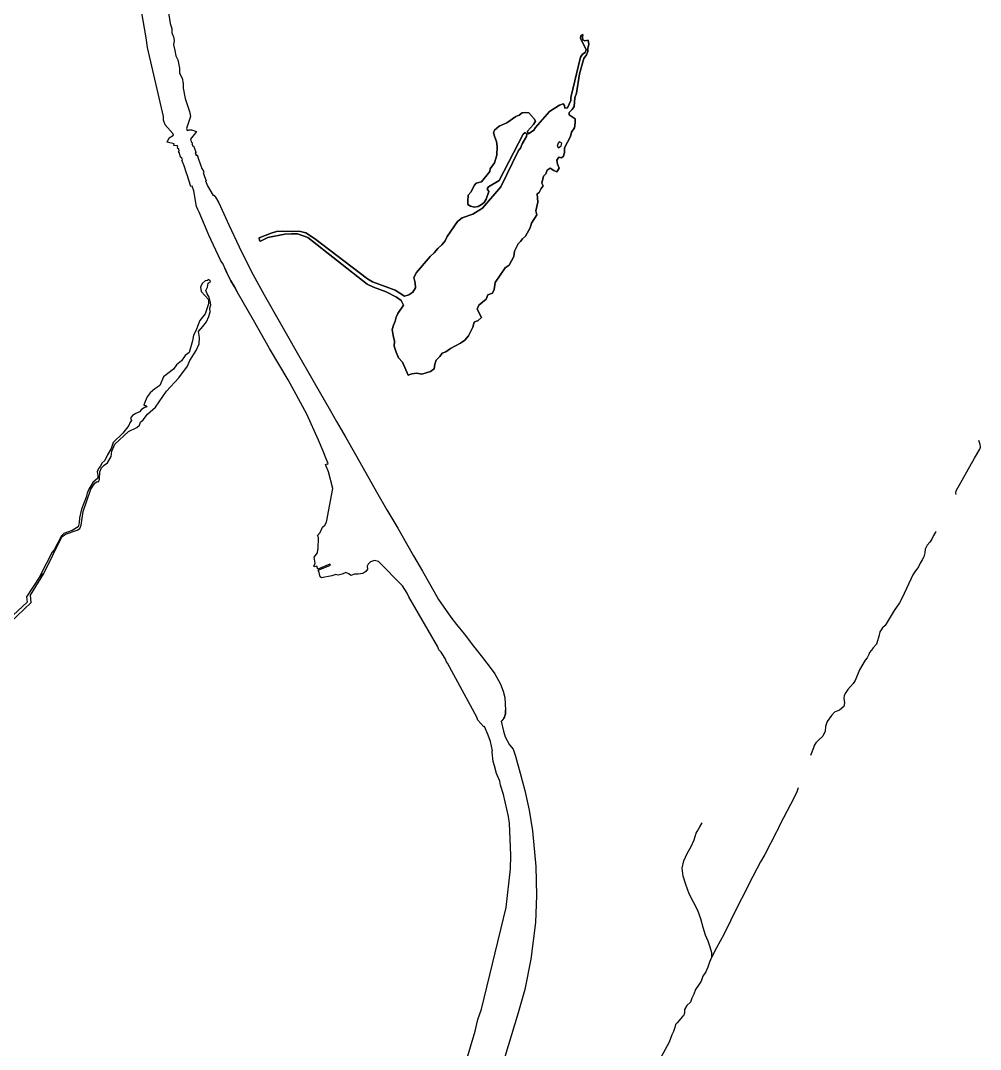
# Model space of a CAD drawing. Extents: x 708293 to 716990, y 4902010 to 4917550.
# Drawn here: x 714810 to 715830, y 4909771 to 4910865 of the extents above; entities that cross this region are included whole.
import ezdxf

# ---------------------------------------------------------------- set-up
doc = ezdxf.new("R2010")
doc.units = 0
for name, color, linetype in [('creek', 7, 'Continuous'), ('creek-fill', 7, 'Continuous'), ('river-fill', 7, 'Continuous'), ('river_lake_canal', 7, 'Continuous'), ('Underground', 7, 'Continuous')]:
    doc.layers.add(name, color=color, linetype=linetype)

msp = doc.modelspace()

# ---------------------------------------------------------------- linework, layer by layer
at = {"layer": 'creek'}
for points in [[(715063.5, 4910631.1), (715063.3, 4910633.7), (715076.1, 4910638.8), (715081.8, 4910640.5), (715088.1, 4910640.8), (715107.2, 4910640.7), (715112.7, 4910639), (715121.9, 4910633.2), (715178.3, 4910590.3), (715183.6, 4910587.1), (715207.9, 4910578.3), (715217.6, 4910571.9), (715222.5, 4910573.1), (715226.7, 4910576.1), (715229.5, 4910580.7), (715229.2, 4910586.1), (715227.8, 4910591.6), (715230.6, 4910596.8), (715244.9, 4910614), (715249.4, 4910617.8), (715253.2, 4910622.6), (715257.4, 4910626.3), (715260.8, 4910630.5), (715263, 4910635.2), (715274.1, 4910651.1), (715278.9, 4910655.1), (715290.3, 4910659), (715300.7, 4910665.5), (715320.2, 4910688.2), (715338.8, 4910726.5), (715340.9, 4910729.2), (715342.7, 4910733.9), (715347.5, 4910741.4), (715347.9, 4910743.9), (715346, 4910745.9), (715343.9, 4910744.2), (715318.2, 4910694.6), (715307, 4910688), (715305.5, 4910685.8), (715307.5, 4910683.1), (715304.7, 4910675.1), (715302.4, 4910671.5), (715299.5, 4910669.1), (715295.9, 4910667.1), (715292.3, 4910666.6), (715288, 4910667.6), (715285.2, 4910669.4), (715284.9, 4910672.7), (715285.5, 4910679.3), (715288.2, 4910682.2), (715292, 4910689.9), (715293.9, 4910692), (715299.6, 4910693.4), (715308.6, 4910704.3), (715308.8, 4910707), (715313.3, 4910713.5), (715315.8, 4910721.7), (715316.3, 4910731), (715315.6, 4910736.2), (715313.8, 4910740.7), (715312.5, 4910745.3), (715313.4, 4910748.2), (715318.3, 4910752.5), (715326.4, 4910756), (715336, 4910762.9), (715339.5, 4910764.4), (715342.9, 4910766.6), (715346.6, 4910766.9), (715349.8, 4910766.6), (715355.7, 4910760.5), (715356.9, 4910758), (715354.9, 4910754.2), (715348.5, 4910747.3), (715348.6, 4910746), (715349.6, 4910744.3), (715355.3, 4910748.3), (715357, 4910751.1), (715371.9, 4910768.1), (715382.5, 4910774.9), (715386.3, 4910776.4), (715387.9, 4910774.6), (715388.3, 4910771.8), (715391.1, 4910771.9), (715394.6, 4910779.8), (715394.7, 4910782.9), (715404.9, 4910825.8), (715406.8, 4910829.1), (715409.6, 4910830.9), (715410.8, 4910833.6), (715404.7, 4910846.1), (715405.1, 4910848.8)], [(715257.8, 4910511.2), (715261.7, 4910512.8), (715266.7, 4910516.3), (715277.3, 4910521.7), (715282, 4910525.1), (715285.9, 4910529.5), (715290.3, 4910538.9), (715291.8, 4910544), (715295.9, 4910545.9), (715299.5, 4910549.1), (715295, 4910558.1), (715296.9, 4910562.3), (715304.4, 4910568.7), (715306.3, 4910573.1), (715311.3, 4910575), (715313, 4910579), (715314, 4910586.2), (715324.8, 4910602), (715329.1, 4910604.8), (715333.8, 4910614.1), (715334.7, 4910619.5), (715338.5, 4910627.5), (715341.1, 4910629.9), (715343.1, 4910632.8), (715346.3, 4910635.5), (715351.3, 4910644.3), (715352.7, 4910649.5), (715358.4, 4910658.2), (715357.2, 4910662.4), (715359.3, 4910671.9), (715358.9, 4910680.6), (715360.8, 4910682), (715363, 4910686.3), (715365.1, 4910689.2), (715363.7, 4910691.9), (715365.6, 4910699.5), (715368.1, 4910701.8), (715369.4, 4910705.9), (715372.6, 4910707.9), (715376.5, 4910705.5), (715379.5, 4910704.1), (715382, 4910708), (715380.4, 4910712.1), (715379.5, 4910716.3), (715381.9, 4910719.7), (715384.5, 4910718.9), (715386.7, 4910720.8), (715387.7, 4910724.7), (715387.8, 4910729.6), (715394, 4910741.5), (715395.1, 4910746.1), (715398.5, 4910750.9), (715399.3, 4910756.1), (715399.2, 4910760.5), (715392.7, 4910764.6), (715392.8, 4910767.2), (715395.9, 4910770.2), (715397.9, 4910773.5), (715398.7, 4910782.7), (715400.6, 4910787.5), (715403.8, 4910808.3), (715408.5, 4910824.5), (715411.1, 4910828.3), (715412.6, 4910831.9), (715412.6, 4910835.6), (715413.6, 4910839.3), (715413.1, 4910843.8), (715409.4, 4910843.4), (715407.3, 4910844.4), (715407.1, 4910847), (715407.3, 4910849.9)], [(715405.1, 4910848.8), (715404.7, 4910846.1), (715410.8, 4910833.6), (715409.6, 4910830.9), (715406.8, 4910829.1), (715404.9, 4910825.8), (715394.7, 4910782.9), (715394.6, 4910779.8), (715391.1, 4910771.9), (715388.3, 4910771.8), (715387.9, 4910774.6), (715386.3, 4910776.4), (715382.5, 4910774.9), (715371.9, 4910768.1), (715357, 4910751.1), (715355.3, 4910748.3), (715349.6, 4910744.3), (715348.6, 4910746), (715348.5, 4910747.3), (715354.9, 4910754.2), (715356.9, 4910758), (715355.7, 4910760.5), (715349.8, 4910766.6), (715346.6, 4910766.9), (715342.9, 4910766.6), (715339.5, 4910764.4), (715336, 4910762.9), (715326.4, 4910756), (715318.3, 4910752.5), (715313.4, 4910748.2), (715312.5, 4910745.3), (715313.8, 4910740.7), (715315.6, 4910736.2), (715316.3, 4910731), (715315.8, 4910721.7), (715313.3, 4910713.5), (715308.8, 4910707), (715308.6, 4910704.3), (715299.6, 4910693.4), (715293.9, 4910692), (715292, 4910689.9), (715288.2, 4910682.2), (715285.5, 4910679.3), (715284.9, 4910672.7), (715285.2, 4910669.4), (715288, 4910667.6), (715292.3, 4910666.6), (715295.9, 4910667.1), (715299.5, 4910669.1)], [(715407.3, 4910849.9), (715405.1, 4910848.8)], [(715299.5, 4910669.1), (715302.4, 4910671.5), (715304.7, 4910675.1), (715307.5, 4910683.1), (715305.5, 4910685.8), (715307, 4910688), (715318.2, 4910694.6), (715343.9, 4910744.2), (715346, 4910745.9), (715347.9, 4910743.9), (715347.5, 4910741.4), (715342.7, 4910733.9), (715340.9, 4910729.2), (715338.8, 4910726.5), (715320.2, 4910688.2), (715300.7, 4910665.5), (715290.3, 4910659), (715278.9, 4910655.1), (715274.1, 4910651.1), (715263, 4910635.2), (715260.8, 4910630.5), (715257.4, 4910626.3), (715253.2, 4910622.6), (715249.4, 4910617.8), (715244.9, 4910614), (715230.6, 4910596.8), (715227.8, 4910591.6), (715229.2, 4910586.1), (715229.5, 4910580.7), (715226.7, 4910576.1), (715222.5, 4910573.1), (715217.6, 4910571.9), (715207.9, 4910578.3), (715183.6, 4910587.1), (715178.3, 4910590.3), (715121.9, 4910633.2), (715112.7, 4910639), (715107.2, 4910640.7), (715088.1, 4910640.8), (715081.8, 4910640.5), (715076.1, 4910638.8), (715063.3, 4910633.7), (715063.5, 4910631.1)], [(715382.5, 4910735.8), (715382.3, 4910735.9), (715381.1, 4910734.4), (715379.9, 4910731.4), (715381.4, 4910729.5), (715384.3, 4910731.7), (715384.9, 4910734.5), (715382.5, 4910735.8)], [(715063.5, 4910631.1), (715064.8, 4910630.2), (715072.4, 4910634.3), (715090.4, 4910637.8), (715097.5, 4910638.2), (715104.1, 4910637.9), (715114.9, 4910634), (715178.2, 4910584.7), (715184.8, 4910581.4), (715198.3, 4910576.3), (715209.2, 4910570.9), (715214.3, 4910567.3), (715216.8, 4910562.3), (715210.8, 4910553.4), (715209, 4910549.5), (715207.8, 4910545.2), (715205.9, 4910541.1), (715204.5, 4910536.5), (715205.5, 4910530.1), (715207, 4910524.1), (715206.9, 4910518.6), (715208.9, 4910512.3), (715211.5, 4910506.4), (715215.5, 4910501.5), (715221.7, 4910487.9), (715225.4, 4910489.4), (715230.9, 4910489.9), (715236.2, 4910489), (715245.5, 4910491.8), (715249.1, 4910494.7), (715249.9, 4910499.5), (715251.5, 4910503.9), (715255.1, 4910507.5), (715257.8, 4910511.2)], [(715000.8, 4910581.3), (715001.7, 4910576.7), (715009.2, 4910568.4), (715009.4, 4910563.5), (715005.9, 4910553.1), (715000.1, 4910545.9), (714997.9, 4910540.8), (714996.1, 4910535.5), (714993.3, 4910530.3), (714992.3, 4910524.4), (714988.9, 4910512), (714984.7, 4910508.7), (714980.5, 4910503.1), (714975.5, 4910498.8), (714972.2, 4910494.3), (714961.6, 4910486), (714957.7, 4910476.7), (714952.4, 4910473.3), (714947.5, 4910469.1), (714944.3, 4910464.7), (714941.9, 4910459.9), (714940.6, 4910455.9), (714941, 4910455.4), (714943.1, 4910455.5), (714943.7, 4910454), (714941.1, 4910453.2), (714938.2, 4910451.2), (714935.9, 4910448.7), (714932.1, 4910447.1), (714928.7, 4910444.8), (714926.5, 4910442.1), (714927.5, 4910439.5), (714925.9, 4910437.3), (714924.6, 4910434.2), (714918.3, 4910426.1), (714908.2, 4910416.3), (714906, 4910409.9), (714901.9, 4910403.2), (714899.1, 4910397.1), (714896.1, 4910394.3), (714894.6, 4910391.1), (714892.3, 4910388.5), (714891.1, 4910385), (714891.9, 4910381.6), (714891.9, 4910378.4), (714886.5, 4910373.8), (714882.3, 4910366.7), (714880.4, 4910362.3), (714879.5, 4910358), (714874.2, 4910345.5), (714872.2, 4910336), (714871.9, 4910330.8), (714870.8, 4910326.7), (714864.6, 4910322.7), (714855.5, 4910319.4), (714853.1, 4910317.1), (714845.2, 4910302.3), (714843.2, 4910299.7), (714830.7, 4910275.4), (714830, 4910273.7)], [(714834.3, 4910277.1), (714853.6, 4910315.9), (714857.4, 4910318.7), (714869.8, 4910323), (714872.7, 4910324.8), (714874, 4910328.4), (714876.3, 4910343), (714884.3, 4910366.5), (714888.7, 4910373.1), (714890.9, 4910374.8), (714892.6, 4910374.3), (714893.4, 4910377.1), (714893.9, 4910385.1), (714895.5, 4910389.2), (714898.3, 4910392.1), (714902, 4910394.6), (714905.8, 4910401.2), (714906.7, 4910406.9), (714909.9, 4910414.5), (714924.2, 4910428.1), (714933.1, 4910432.3), (714935.9, 4910434.7), (714937, 4910437.8), (714939.9, 4910440.3), (714944.4, 4910446.3), (714953, 4910453.7), (714964.8, 4910470.7), (714977.9, 4910485.1), (714986.9, 4910497.3), (714989.6, 4910503.5), (714996.3, 4910513.9), (714999.3, 4910521.1), (714999.8, 4910527.8), (714998.8, 4910534.3), (715003.5, 4910539.5), (715007.2, 4910544.6), (715009.9, 4910550.2), (715011, 4910555.2), (715010.8, 4910559.1), (715011.9, 4910562.5), (715011.3, 4910566.6), (715010, 4910570.6), (715007.9, 4910574.4), (715006.7, 4910577.9), (715008.3, 4910581.5), (715009.1, 4910585.5), (715011, 4910587.1), (715011.5, 4910587.6)], [(715009.9, 4910589.4), (715008.3, 4910588.5), (715005.8, 4910588.1), (715002.5, 4910585.4), (715000.8, 4910581.3)], [(715011.5, 4910587.6), (715009.9, 4910589.4)], [(715804, 4910360.8), (715803.8, 4910362.3), (715804.2, 4910364.7), (715823.5, 4910399.5), (715829.4, 4910409.1), (715829.8, 4910410.2), (715829.9, 4910411.4), (715829.7, 4910414.2), (715828.2, 4910418.2)], [(715782.6, 4910321.7), (715782.2, 4910320.9), (715779.9, 4910317.3), (715778.4, 4910313.6), (715776.3, 4910310.4), (715773.3, 4910307.1), (715771.1, 4910303), (715771, 4910298.8), (715769.6, 4910294.7), (715768, 4910291.5), (715765.8, 4910288), (715764.1, 4910284), (715760.1, 4910278.9), (715758.2, 4910275.5), (715746.9, 4910251.1), (715743.9, 4910245.7), (715738.2, 4910237.7), (715728.5, 4910221.8), (715725.7, 4910219.1), (715723.1, 4910214.9), (715722.1, 4910209.9), (715720.1, 4910204.3), (715719.4, 4910201.8), (715715.6, 4910197.5), (715715.5, 4910197.4), (715712.1, 4910193), (715711.4, 4910191), (715709.4, 4910187.3), (715707.4, 4910185), (715701.4, 4910174.7), (715696.7, 4910163.4), (715694.7, 4910159.9), (715689, 4910153.7), (715686.7, 4910150.5), (715685, 4910147.4), (715684.6, 4910144.3), (715685.6, 4910139.6), (715684.6, 4910135.5), (715680.2, 4910131.8), (715674.9, 4910129.4), (715671.7, 4910125.9), (715667, 4910119.5), (715665.2, 4910114.4), (715665, 4910109.3), (715662.4, 4910103.9), (715658.1, 4910100.1), (715655.1, 4910096.8), (715653.3, 4910094.1), (715652.5, 4910091.6), (715649.3, 4910083.6)], [(714830, 4910273.7), (714834.3, 4910277.1)], [(715636.1, 4910049.1), (715636, 4910048.1), (715634.7, 4910044.9), (715631.9, 4910038.7), (715616.7, 4910009.8), (715613.4, 4910002.7), (715613.1, 4910002.2), (715600.8, 4909978.3), (715596.2, 4909970.5), (715584, 4909947.4), (715580.2, 4909939.3), (715572, 4909923.5), (715557, 4909893.3), (715549.4, 4909879.1), (715544.2, 4909868.8), (715542, 4909863.7), (715540.2, 4909858.6), (715537.9, 4909853.6), (715534.9, 4909848.9), (715533.1, 4909843.6), (715530.1, 4909839.3), (715527.1, 4909834.7), (715525.3, 4909829.6), (715523, 4909825.4), (715521.6, 4909821.1), (715517.8, 4909817.8), (715515.4, 4909813.4), (715515.4, 4909809.5), (715514.2, 4909806.6), (715513.4, 4909806.1), (715507.7, 4909799.4), (715505.8, 4909797.6), (715505, 4909794.3), (715503.8, 4909790.2), (715502, 4909786.4), (715499.1, 4909778.9), (715488.2, 4909758.5)], [(715544.4, 4909869.3), (715544.4, 4909869.5), (715544.4, 4909873.7), (715542.7, 4909879.7), (715540.6, 4909886.2), (715537.8, 4909892.4), (715535.2, 4909900.7), (715532.7, 4909909.9), (715529.5, 4909918.7), (715520.3, 4909936.3), (715516.6, 4909946.4), (715514, 4909955.1), (715513, 4909963.7), (715514.7, 4909971.5), (715518.3, 4909979.4), (715522.6, 4909986.6), (715525.8, 4909993.7), (715527.7, 4910001), (715528.7, 4910002.7), (715531.5, 4910007.5), (715534.3, 4910011.9)]]:
    msp.add_lwpolyline(points, dxfattribs=at)
at = {"layer": 'creek-fill'}
msp.add_line((715407.3, 4910849.9), (715405.1, 4910848.8), dxfattribs=at)
for points in [[(715257.8, 4910511.2), (715261.7, 4910512.8), (715266.7, 4910516.3), (715277.3, 4910521.7), (715282, 4910525.1), (715285.9, 4910529.5), (715290.3, 4910538.9), (715291.8, 4910544), (715295.9, 4910545.9), (715299.5, 4910549.1), (715295, 4910558.1), (715296.9, 4910562.3), (715304.4, 4910568.7), (715306.3, 4910573.1), (715311.3, 4910575), (715313, 4910579), (715314, 4910586.2), (715324.8, 4910602), (715329.1, 4910604.8), (715333.8, 4910614.1), (715334.7, 4910619.5), (715338.5, 4910627.5), (715341.1, 4910629.9), (715343.1, 4910632.8), (715346.3, 4910635.5), (715351.3, 4910644.3), (715352.7, 4910649.5), (715358.4, 4910658.2), (715357.2, 4910662.4), (715359.3, 4910671.9), (715358.9, 4910680.6), (715360.8, 4910682), (715363, 4910686.3), (715365.1, 4910689.2), (715363.7, 4910691.9), (715365.6, 4910699.5), (715368.1, 4910701.8), (715369.4, 4910705.9), (715372.6, 4910707.9), (715376.5, 4910705.5), (715379.5, 4910704.1), (715382, 4910708), (715380.4, 4910712.1), (715379.5, 4910716.3), (715381.9, 4910719.7), (715384.5, 4910718.9), (715386.7, 4910720.8), (715387.7, 4910724.7), (715387.8, 4910729.6), (715394, 4910741.5), (715395.1, 4910746.1), (715398.5, 4910750.9), (715399.3, 4910756.1), (715399.2, 4910760.5), (715392.7, 4910764.6), (715392.8, 4910767.2), (715395.9, 4910770.2), (715397.9, 4910773.5), (715398.7, 4910782.7), (715400.6, 4910787.5), (715403.8, 4910808.3), (715408.5, 4910824.5), (715411.1, 4910828.3), (715412.6, 4910831.9), (715412.6, 4910835.6), (715413.6, 4910839.3), (715413.1, 4910843.8), (715409.4, 4910843.4), (715407.3, 4910844.4), (715407.1, 4910847), (715407.3, 4910849.9)], [(715407.3, 4910849.9), (715407.1, 4910847), (715407.3, 4910844.4), (715409.4, 4910843.4), (715413.1, 4910843.8), (715413.6, 4910839.3), (715412.6, 4910835.6), (715412.6, 4910831.9), (715411.1, 4910828.3), (715408.5, 4910824.5), (715403.8, 4910808.3), (715400.6, 4910787.5), (715398.7, 4910782.7), (715397.9, 4910773.5), (715395.9, 4910770.2), (715392.8, 4910767.2), (715392.7, 4910764.6), (715399.2, 4910760.5), (715399.3, 4910756.1), (715398.5, 4910750.9), (715395.1, 4910746.1), (715394, 4910741.5), (715387.8, 4910729.6), (715387.7, 4910724.7), (715386.7, 4910720.8), (715384.5, 4910718.9), (715381.9, 4910719.7), (715379.5, 4910716.3), (715380.4, 4910712.1), (715382, 4910708), (715379.5, 4910704.1), (715376.5, 4910705.5), (715372.6, 4910707.9), (715369.4, 4910705.9), (715368.1, 4910701.8), (715365.6, 4910699.5), (715363.7, 4910691.9), (715365.1, 4910689.2), (715363, 4910686.3), (715360.8, 4910682), (715358.9, 4910680.6), (715359.3, 4910671.9), (715357.2, 4910662.4), (715358.4, 4910658.2), (715352.7, 4910649.5), (715351.3, 4910644.3), (715346.3, 4910635.5), (715343.1, 4910632.8), (715341.1, 4910629.9), (715338.5, 4910627.5), (715334.7, 4910619.5), (715333.8, 4910614.1), (715329.1, 4910604.8), (715324.8, 4910602), (715314, 4910586.2), (715313, 4910579), (715311.3, 4910575), (715306.3, 4910573.1), (715304.4, 4910568.7), (715296.9, 4910562.3), (715295, 4910558.1), (715299.5, 4910549.1), (715295.9, 4910545.9), (715291.8, 4910544), (715290.3, 4910538.9), (715285.9, 4910529.5), (715282, 4910525.1), (715277.3, 4910521.7), (715266.7, 4910516.3), (715261.7, 4910512.8), (715257.8, 4910511.2)], [(715405.1, 4910848.8), (715404.7, 4910846.1), (715410.8, 4910833.6), (715409.6, 4910830.9), (715406.8, 4910829.1), (715404.9, 4910825.8), (715394.7, 4910782.9), (715394.6, 4910779.8), (715391.1, 4910771.9), (715388.3, 4910771.8), (715387.9, 4910774.6), (715386.3, 4910776.4), (715382.5, 4910774.9), (715371.9, 4910768.1), (715357, 4910751.1), (715355.3, 4910748.3), (715349.6, 4910744.3), (715348.6, 4910746), (715348.5, 4910747.3), (715354.9, 4910754.2), (715356.9, 4910758), (715355.7, 4910760.5), (715349.8, 4910766.6), (715346.6, 4910766.9), (715342.9, 4910766.6), (715339.5, 4910764.4), (715336, 4910762.9), (715326.4, 4910756), (715318.3, 4910752.5), (715313.4, 4910748.2), (715312.5, 4910745.3), (715313.8, 4910740.7), (715315.6, 4910736.2), (715316.3, 4910731), (715315.8, 4910721.7), (715313.3, 4910713.5), (715308.8, 4910707), (715308.6, 4910704.3), (715299.6, 4910693.4), (715293.9, 4910692), (715292, 4910689.9), (715288.2, 4910682.2), (715285.5, 4910679.3), (715284.9, 4910672.7), (715285.2, 4910669.4), (715288, 4910667.6), (715292.3, 4910666.6), (715295.9, 4910667.1), (715299.5, 4910669.1)], [(715299.5, 4910669.1), (715295.9, 4910667.1), (715292.3, 4910666.6), (715288, 4910667.6), (715285.2, 4910669.4), (715284.9, 4910672.7), (715285.5, 4910679.3), (715288.2, 4910682.2), (715292, 4910689.9), (715293.9, 4910692), (715299.6, 4910693.4), (715308.6, 4910704.3), (715308.8, 4910707), (715313.3, 4910713.5), (715315.8, 4910721.7), (715316.3, 4910731), (715315.6, 4910736.2), (715313.8, 4910740.7), (715312.5, 4910745.3), (715313.4, 4910748.2), (715318.3, 4910752.5), (715326.4, 4910756), (715336, 4910762.9), (715339.5, 4910764.4), (715342.9, 4910766.6), (715346.6, 4910766.9), (715349.8, 4910766.6), (715355.7, 4910760.5), (715356.9, 4910758), (715354.9, 4910754.2), (715348.5, 4910747.3), (715348.6, 4910746), (715349.6, 4910744.3), (715355.3, 4910748.3), (715357, 4910751.1), (715371.9, 4910768.1), (715382.5, 4910774.9), (715386.3, 4910776.4), (715387.9, 4910774.6), (715388.3, 4910771.8), (715391.1, 4910771.9), (715394.6, 4910779.8), (715394.7, 4910782.9), (715404.9, 4910825.8), (715406.8, 4910829.1), (715409.6, 4910830.9), (715410.8, 4910833.6), (715404.7, 4910846.1), (715405.1, 4910848.8)], [(715299.5, 4910669.1), (715302.4, 4910671.5), (715304.7, 4910675.1), (715307.5, 4910683.1), (715305.5, 4910685.8), (715307, 4910688), (715318.2, 4910694.6), (715343.9, 4910744.2), (715346, 4910745.9), (715347.9, 4910743.9), (715347.5, 4910741.4), (715342.7, 4910733.9), (715340.9, 4910729.2), (715338.8, 4910726.5), (715320.2, 4910688.2), (715300.7, 4910665.5), (715290.3, 4910659), (715278.9, 4910655.1), (715274.1, 4910651.1), (715263, 4910635.2), (715260.8, 4910630.5), (715257.4, 4910626.3), (715253.2, 4910622.6), (715249.4, 4910617.8), (715244.9, 4910614), (715230.6, 4910596.8), (715227.8, 4910591.6), (715229.2, 4910586.1), (715229.5, 4910580.7), (715226.7, 4910576.1), (715222.5, 4910573.1), (715217.6, 4910571.9), (715207.9, 4910578.3), (715183.6, 4910587.1), (715178.3, 4910590.3), (715121.9, 4910633.2), (715112.7, 4910639), (715107.2, 4910640.7), (715088.1, 4910640.8), (715081.8, 4910640.5), (715076.1, 4910638.8), (715063.3, 4910633.7), (715063.5, 4910631.1)], [(715063.5, 4910631.1), (715063.3, 4910633.7), (715076.1, 4910638.8), (715081.8, 4910640.5), (715088.1, 4910640.8), (715107.2, 4910640.7), (715112.7, 4910639), (715121.9, 4910633.2), (715178.3, 4910590.3), (715183.6, 4910587.1), (715207.9, 4910578.3), (715217.6, 4910571.9), (715222.5, 4910573.1), (715226.7, 4910576.1), (715229.5, 4910580.7), (715229.2, 4910586.1), (715227.8, 4910591.6), (715230.6, 4910596.8), (715244.9, 4910614), (715249.4, 4910617.8), (715253.2, 4910622.6), (715257.4, 4910626.3), (715260.8, 4910630.5), (715263, 4910635.2), (715274.1, 4910651.1), (715278.9, 4910655.1), (715290.3, 4910659), (715300.7, 4910665.5), (715320.2, 4910688.2), (715338.8, 4910726.5), (715340.9, 4910729.2), (715342.7, 4910733.9), (715347.5, 4910741.4), (715347.9, 4910743.9), (715346, 4910745.9), (715343.9, 4910744.2), (715318.2, 4910694.6), (715307, 4910688), (715305.5, 4910685.8), (715307.5, 4910683.1), (715304.7, 4910675.1), (715302.4, 4910671.5), (715299.5, 4910669.1)], [(715382.5, 4910735.8), (715382.3, 4910735.9), (715381.1, 4910734.4), (715379.9, 4910731.4), (715381.4, 4910729.5), (715384.3, 4910731.7), (715384.9, 4910734.5), (715382.5, 4910735.8)], [(715063.5, 4910631.1), (715064.8, 4910630.2), (715072.4, 4910634.3), (715090.4, 4910637.8), (715097.5, 4910638.2), (715104.1, 4910637.9), (715114.9, 4910634), (715178.2, 4910584.7), (715184.8, 4910581.4), (715198.3, 4910576.3), (715209.2, 4910570.9), (715214.3, 4910567.3), (715216.8, 4910562.3), (715210.8, 4910553.4), (715209, 4910549.5), (715207.8, 4910545.2), (715205.9, 4910541.1), (715204.5, 4910536.5), (715205.5, 4910530.1), (715207, 4910524.1), (715206.9, 4910518.6), (715208.9, 4910512.3), (715211.5, 4910506.4), (715215.5, 4910501.5), (715221.7, 4910487.9), (715225.4, 4910489.4), (715230.9, 4910489.9), (715236.2, 4910489), (715245.5, 4910491.8), (715249.1, 4910494.7), (715249.9, 4910499.5), (715251.5, 4910503.9), (715255.1, 4910507.5), (715257.8, 4910511.2)], [(715257.8, 4910511.2), (715255.1, 4910507.5), (715251.5, 4910503.9), (715249.9, 4910499.5), (715249.1, 4910494.7), (715245.5, 4910491.8), (715236.2, 4910489), (715230.9, 4910489.9), (715225.4, 4910489.4), (715221.7, 4910487.9), (715215.5, 4910501.5), (715211.5, 4910506.4), (715208.9, 4910512.3), (715206.9, 4910518.6), (715207, 4910524.1), (715205.5, 4910530.1), (715204.5, 4910536.5), (715205.9, 4910541.1), (715207.8, 4910545.2), (715209, 4910549.5), (715210.8, 4910553.4), (715216.8, 4910562.3), (715214.3, 4910567.3), (715209.2, 4910570.9), (715198.3, 4910576.3), (715184.8, 4910581.4), (715178.2, 4910584.7), (715114.9, 4910634), (715104.1, 4910637.9), (715097.5, 4910638.2), (715090.4, 4910637.8), (715072.4, 4910634.3), (715064.8, 4910630.2), (715063.5, 4910631.1)]]:
    msp.add_lwpolyline(points, dxfattribs=at)
at = {"layer": 'river-fill'}
for points in [[(714960.1, 4910916.6), (714968.6, 4910861.8), (714970.3, 4910856.3), (714970.4, 4910851.6), (714972.1, 4910847.5), (714972.7, 4910843.5), (714972, 4910839.1), (714973.6, 4910833.1), (714974.6, 4910827.4), (714976.6, 4910823.1), (714978.4, 4910814.3), (714978.6, 4910808.9), (714981.3, 4910803.5), (714982.3, 4910797.9), (714982.3, 4910793.1), (714984.4, 4910782.1), (714989.1, 4910768.3), (714990.1, 4910762.9), (714985.9, 4910750.1), (714986.7, 4910748.1), (714988.7, 4910748.7), (714991.4, 4910748.8), (714996.7, 4910746.7), (714990.1, 4910738.7), (714991.1, 4910735.9), (714992.5, 4910734.4), (714991.8, 4910734.1), (714992.7, 4910731.4), (714993.6, 4910731.7), (714995.7, 4910726), (714996.1, 4910724.7), (714995.3, 4910724.4), (714996.4, 4910721.5), (714997.2, 4910721.9), (714998.7, 4910717.6), (715002.4, 4910707.6), (715004, 4910704.7), (715004.5, 4910703.5), (715003.8, 4910703.3), (715005, 4910699), (715006.9, 4910694.5), (715006.3, 4910694.3), (715008.2, 4910689), (715014.4, 4910679), (715014.9, 4910679.3), (715016.7, 4910677.1), (715020.5, 4910671), (715031.1, 4910647.5), (715042.1, 4910624.3), (715054.7, 4910598.5), (715068.4, 4910573.4), (715085.8, 4910542.9), (715102.3, 4910514.1), (715121.7, 4910480.1), (715139.1, 4910449.9), (715145.5, 4910438.4), (715155.2, 4910421.5), (715165.5, 4910403.5), (715176.5, 4910384), (715188.1, 4910363.9), (715199.1, 4910344.7), (715210.7, 4910325.2), (715219.9, 4910308.7), (715227.4, 4910295.9), (715236.7, 4910279.4), (715245.6, 4910263.9), (715254, 4910249.5), (715266.9, 4910230.7), (715273.1, 4910222.6), (715281.2, 4910212.8), (715290.9, 4910199.8), (715300.7, 4910187.5), (715310, 4910175.5), (715313.7, 4910170.3), (715319.7, 4910159.4), (715322.5, 4910152), (715324.3, 4910145), (715325.1, 4910131.8), (715325.2, 4910129.9), (715325, 4910127.8), (715324.5, 4910125.8), (715323.9, 4910124.4)], [(715129.6, 4910272.3), (715127.9, 4910273.3), (715127.9, 4910273.6), (715126.5, 4910279.5), (715126.1, 4910280.5), (715138.9, 4910285.8), (715138.4, 4910286.9), (715125.6, 4910281.6), (715124.4, 4910284.9), (715121.8, 4910283.9), (715121.5, 4910284.7), (715122.6, 4910287.9), (715121.8, 4910294.5), (715125.2, 4910298.9), (715125.6, 4910302), (715125.9, 4910303.2), (715126.4, 4910315.1), (715125.4, 4910317.4), (715127.9, 4910320.4), (715130.7, 4910326.3), (715133.1, 4910328.5), (715134.7, 4910331.6), (715141.7, 4910367.5), (715137.1, 4910385.1), (715133.8, 4910392.7), (715135.4, 4910393.5), (715135.5, 4910393.2), (715136.7, 4910393.9), (715134.3, 4910398.9), (715131.1, 4910407.1), (715126.4, 4910418.8), (715113.9, 4910446.4), (715100.6, 4910471.1), (715093.9, 4910482.9), (715074.2, 4910516.3), (715057.2, 4910546.4), (715040, 4910576.5), (715036.9, 4910581.6), (715033.2, 4910588.1), (715028.7, 4910596.5), (715026.7, 4910601.5), (715025.7, 4910604.4), (715024.4, 4910606.8), (715022.6, 4910609.2), (715014.7, 4910625.9), (715009.8, 4910636.7), (715005, 4910647.6), (714999.5, 4910661), (714998, 4910664), (714996.5, 4910667.2), (714993.8, 4910683.9), (714992, 4910688.7), (714990.6, 4910688.3), (714986.7, 4910700.8), (714985.9, 4910702.6), (714983.4, 4910710.3), (714981.6, 4910714.7), (714981.1, 4910715.9), (714981.9, 4910716.3), (714980.9, 4910719.2), (714980.1, 4910718.9), (714978.2, 4910724.4), (714977.5, 4910725.6), (714978.3, 4910725.9), (714977.7, 4910728.5), (714976.7, 4910728.3), (714976.5, 4910729), (714976.7, 4910730.4), (714976.2, 4910732), (714975.4, 4910731.7), (714972.5, 4910732.1), (714972.7, 4910733.7), (714965.4, 4910735.4), (714967.4, 4910740.1), (714972, 4910743), (714971.5, 4910744.6), (714963.3, 4910754.1), (714961.6, 4910759), (714961.5, 4910762.7), (714944.7, 4910836.3), (714943.1, 4910846.3), (714943.2, 4910846.3), (714938, 4910875.2)], [(715283, 4909757.2), (715292.8, 4909790.3), (715295.8, 4909802.7), (715299.5, 4909813.9), (715325.8, 4909921.9), (715330.5, 4909963.1), (715330.8, 4909977.3), (715329.2, 4910011.6), (715328.3, 4910018.5), (715323.1, 4910042), (715319.8, 4910051.9), (715319, 4910056.3), (715315.4, 4910064.2), (715313.5, 4910072.4), (715311.9, 4910077.1), (715311, 4910087.1), (715311, 4910088.4), (715311.2, 4910088.5), (715309.1, 4910098.4), (715306.7, 4910105.1), (715302.7, 4910114.2), (715302.2, 4910114), (715295.5, 4910121.1), (715294.7, 4910124.1), (715263.5, 4910181.7), (715262.3, 4910182.9), (715261, 4910186.7), (715256.7, 4910193.4), (715254.3, 4910195.7), (715253.3, 4910199.1), (715222.2, 4910252.2), (715220.7, 4910255.9), (715215.7, 4910264), (715190.1, 4910289.9), (715185.9, 4910290.7), (715181.6, 4910289.4), (715179, 4910287), (715177.9, 4910284.6), (715178.5, 4910281.7), (715176.7, 4910279), (715173.5, 4910277.1), (715168.6, 4910276.1), (715164.5, 4910276.4), (715160.7, 4910274.7), (715158.4, 4910276.7), (715155.3, 4910278), (715151.3, 4910276.2), (715147.3, 4910275.3), (715144.6, 4910275.9), (715140.4, 4910274.5), (715129.6, 4910272.3)], [(715323.9, 4910124.4), (715323.3, 4910123.2), (715321.3, 4910120.3), (715320.5, 4910120.1), (715322.9, 4910109.5), (715324.9, 4910103.5), (715329.2, 4910094.7), (715329.4, 4910094.7), (715333.1, 4910090.3), (715335.7, 4910082.8), (715340.7, 4910064.7), (715345.5, 4910046.3), (715350.3, 4910025.4), (715353.8, 4910003.3), (715357.5, 4909965.4), (715357.9, 4909934.8), (715356.8, 4909905.9), (715352, 4909866.9), (715345.5, 4909834.7), (715338.7, 4909809.9), (715317.4, 4909739.9)]]:
    msp.add_lwpolyline(points, dxfattribs=at)
at = {"layer": 'river_lake_canal'}
for points in [[(714943.1, 4910846.3), (714943.2, 4910846.3), (714938, 4910875.2), (714934.1, 4910904.3), (714930.6, 4910943), (714928.5, 4911003.3), (714929.9, 4911043.3), (714929.7, 4911043.3)], [(714960.1, 4910916.6), (714968.6, 4910861.8), (714970.3, 4910856.3), (714970.4, 4910851.6), (714972.1, 4910847.5), (714972.7, 4910843.5), (714972, 4910839.1), (714973.6, 4910833.1), (714974.6, 4910827.4), (714976.6, 4910823.1), (714978.4, 4910814.3), (714978.6, 4910808.9), (714981.3, 4910803.5), (714982.3, 4910797.9), (714982.3, 4910793.1), (714984.4, 4910782.1), (714989.1, 4910768.3), (714990.1, 4910762.9), (714985.9, 4910750.1), (714986.7, 4910748.1), (714988.7, 4910748.7), (714991.4, 4910748.8), (714996.7, 4910746.7), (714990.1, 4910738.7), (714991.1, 4910735.9)], [(714976.2, 4910732), (714975.4, 4910731.7), (714972.5, 4910732.1), (714972.7, 4910733.7), (714965.4, 4910735.4), (714967.4, 4910740.1), (714972, 4910743), (714971.5, 4910744.6), (714963.3, 4910754.1), (714961.6, 4910759), (714961.5, 4910762.7), (714944.7, 4910836.3), (714943.1, 4910846.3)], [(714991.1, 4910735.9), (714992.5, 4910734.4), (714991.8, 4910734.1), (714992.7, 4910731.4), (714993.6, 4910731.7)], [(714976.7, 4910730.4), (714976.2, 4910732)], [(714976.7, 4910728.3), (714976.5, 4910729), (714976.7, 4910730.4)], [(714977.5, 4910725.6), (714978.3, 4910725.9), (714977.7, 4910728.5), (714976.7, 4910728.3)], [(714980.1, 4910718.9), (714978.2, 4910724.4), (714977.5, 4910725.6)], [(714993.6, 4910731.7), (714995.7, 4910726), (714996.1, 4910724.7)], [(714996.1, 4910724.7), (714995.3, 4910724.4), (714996.4, 4910721.5), (714997.2, 4910721.9), (714998.7, 4910717.6)], [(714981.1, 4910715.9), (714981.9, 4910716.3), (714980.9, 4910719.2), (714980.1, 4910718.9)], [(714983.4, 4910710.3), (714981.6, 4910714.7), (714981.1, 4910715.9)], [(714998.7, 4910717.6), (715002.4, 4910707.6)], [(714985.9, 4910702.6), (714983.4, 4910710.3)], [(714990.6, 4910688.3), (714986.7, 4910700.8), (714985.9, 4910702.6)], [(715002.4, 4910707.6), (715004, 4910704.7), (715004.5, 4910703.5)], [(715004.5, 4910703.5), (715003.8, 4910703.3), (715005, 4910699)], [(714996.5, 4910667.2), (714993.8, 4910683.9), (714992, 4910688.7), (714990.6, 4910688.3)], [(715005, 4910699), (715006.9, 4910694.5), (715006.3, 4910694.3), (715008.2, 4910689), (715014.4, 4910679), (715014.9, 4910679.3), (715016.7, 4910677.1)], [(715005, 4910647.6), (714999.5, 4910661), (714998, 4910664), (714996.5, 4910667.2)], [(715016.7, 4910677.1), (715020.5, 4910671)], [(715020.5, 4910671), (715031.1, 4910647.5), (715042.1, 4910624.3)], [(715014.7, 4910625.9), (715009.8, 4910636.7), (715005, 4910647.6)], [(715022.6, 4910609.2), (715014.7, 4910625.9)], [(715042.1, 4910624.3), (715054.7, 4910598.5), (715068.4, 4910573.4)], [(715026.7, 4910601.5), (715025.7, 4910604.4), (715024.4, 4910606.8), (715022.6, 4910609.2)], [(715026.7, 4910601.5), (715028.7, 4910596.5), (715033.2, 4910588.1), (715036.9, 4910581.6), (715040, 4910576.5)], [(715074.2, 4910516.3), (715057.2, 4910546.4), (715040, 4910576.5)], [(715068.4, 4910573.4), (715085.8, 4910542.9), (715102.3, 4910514.1), (715121.7, 4910480.1), (715139.1, 4910449.9)], [(715100.6, 4910471.1), (715093.9, 4910482.9), (715074.2, 4910516.3)], [(715113.9, 4910446.4), (715100.6, 4910471.1)], [(715139.1, 4910449.9), (715145.5, 4910438.4), (715155.2, 4910421.5), (715165.5, 4910403.5), (715176.5, 4910384), (715188.1, 4910363.9), (715199.1, 4910344.7), (715210.7, 4910325.2), (715219.9, 4910308.7), (715227.4, 4910295.9), (715236.7, 4910279.4), (715245.6, 4910263.9)], [(715126.4, 4910418.8), (715113.9, 4910446.4)], [(715131.1, 4910407.1), (715126.4, 4910418.8)], [(715134.3, 4910398.9), (715131.1, 4910407.1)], [(715125.4, 4910317.4), (715127.9, 4910320.4), (715130.7, 4910326.3), (715133.1, 4910328.5), (715134.7, 4910331.6), (715141.7, 4910367.5), (715137.1, 4910385.1), (715133.8, 4910392.7), (715135.4, 4910393.5)], [(715135.4, 4910393.5), (715135.5, 4910393.2), (715136.7, 4910393.9), (715134.3, 4910398.9)], [(715126.4, 4910315.1), (715125.4, 4910317.4)], [(715125.9, 4910303.2), (715126.4, 4910315.1)], [(715121.5, 4910284.7), (715122.6, 4910287.9), (715121.8, 4910294.5), (715125.2, 4910298.9), (715125.6, 4910302), (715125.9, 4910303.2)], [(715126.5, 4910279.5), (715126.1, 4910280.5), (715138.9, 4910285.8), (715138.4, 4910286.9), (715125.6, 4910281.6), (715124.4, 4910284.9), (715121.8, 4910283.9), (715121.5, 4910284.7)], [(715302.2, 4910114), (715295.5, 4910121.1), (715294.7, 4910124.1), (715263.5, 4910181.7), (715262.3, 4910182.9), (715261, 4910186.7), (715256.7, 4910193.4), (715254.3, 4910195.7), (715253.3, 4910199.1), (715222.2, 4910252.2), (715220.7, 4910255.9), (715215.7, 4910264), (715190.1, 4910289.9), (715185.9, 4910290.7), (715181.6, 4910289.4), (715179, 4910287), (715177.9, 4910284.6), (715178.5, 4910281.7), (715176.7, 4910279), (715173.5, 4910277.1), (715168.6, 4910276.1), (715164.5, 4910276.4), (715160.7, 4910274.7), (715158.4, 4910276.7), (715155.3, 4910278), (715151.3, 4910276.2), (715147.3, 4910275.3), (715144.6, 4910275.9), (715140.4, 4910274.5), (715129.6, 4910272.3), (715127.9, 4910273.3), (715127.9, 4910273.6)], [(715127.9, 4910273.6), (715126.5, 4910279.5)], [(715245.6, 4910263.9), (715254, 4910249.5)], [(715254, 4910249.5), (715266.9, 4910230.7)], [(715266.9, 4910230.7), (715273.1, 4910222.6), (715281.2, 4910212.8), (715290.9, 4910199.8), (715300.7, 4910187.5), (715310, 4910175.5), (715313.7, 4910170.3)], [(715313.7, 4910170.3), (715319.7, 4910159.4)], [(715319.7, 4910159.4), (715322.5, 4910152)], [(715322.5, 4910152), (715324.3, 4910145)], [(715324.3, 4910145), (715325.1, 4910131.8)], [(715323.3, 4910123.2), (715323.9, 4910124.4), (715324.5, 4910125.8), (715325, 4910127.8), (715325.2, 4910129.9), (715325.1, 4910131.8)], [(715321.3, 4910120.3), (715320.5, 4910120.1), (715322.9, 4910109.5)], [(715323.3, 4910123.2), (715321.3, 4910120.3)], [(715306.7, 4910105.1), (715302.7, 4910114.2), (715302.2, 4910114)], [(715322.9, 4910109.5), (715324.9, 4910103.5)], [(715309.1, 4910098.4), (715306.7, 4910105.1)], [(715311, 4910088.4), (715311.2, 4910088.5), (715309.1, 4910098.4)], [(715324.9, 4910103.5), (715329.2, 4910094.7), (715329.4, 4910094.7)], [(715273.4, 4909697.3), (715273.5, 4909698.7), (715274.4, 4909702.4), (715275.5, 4909719.3), (715276.9, 4909730.8), (715283, 4909757.2), (715292.8, 4909790.3), (715295.8, 4909802.7), (715299.5, 4909813.9), (715325.8, 4909921.9), (715330.5, 4909963.1), (715330.8, 4909977.3), (715329.2, 4910011.6), (715328.3, 4910018.5), (715323.1, 4910042), (715319.8, 4910051.9), (715319, 4910056.3), (715315.4, 4910064.2), (715313.5, 4910072.4), (715311.9, 4910077.1), (715311, 4910087.1), (715311, 4910088.4)], [(715329.4, 4910094.7), (715333.1, 4910090.3), (715335.7, 4910082.8), (715340.7, 4910064.7), (715345.5, 4910046.3)], [(715345.5, 4910046.3), (715350.3, 4910025.4)], [(715350.3, 4910025.4), (715353.8, 4910003.3)], [(715353.8, 4910003.3), (715357.5, 4909965.4), (715357.9, 4909934.8), (715356.8, 4909905.9), (715352, 4909866.9), (715345.5, 4909834.7), (715338.7, 4909809.9), (715317.4, 4909739.9), (715312.3, 4909718.9), (715308.5, 4909692.4), (715307.6, 4909663), (715308.2, 4909649.8), (715308.7, 4909630.6)]]:
    msp.add_lwpolyline(points, dxfattribs=at)
at = {"layer": 'Underground'}
msp.add_lwpolyline([(714798.7, 4910224.8), (714820.9, 4910246.1), (714820, 4910253.8), (714834.3, 4910277.1), (714830, 4910273.7), (714815.9, 4910252.1), (714816.6, 4910246.5), (714766.8, 4910200.6)], dxfattribs=at)

doc.saveas('drawing.dxf')
